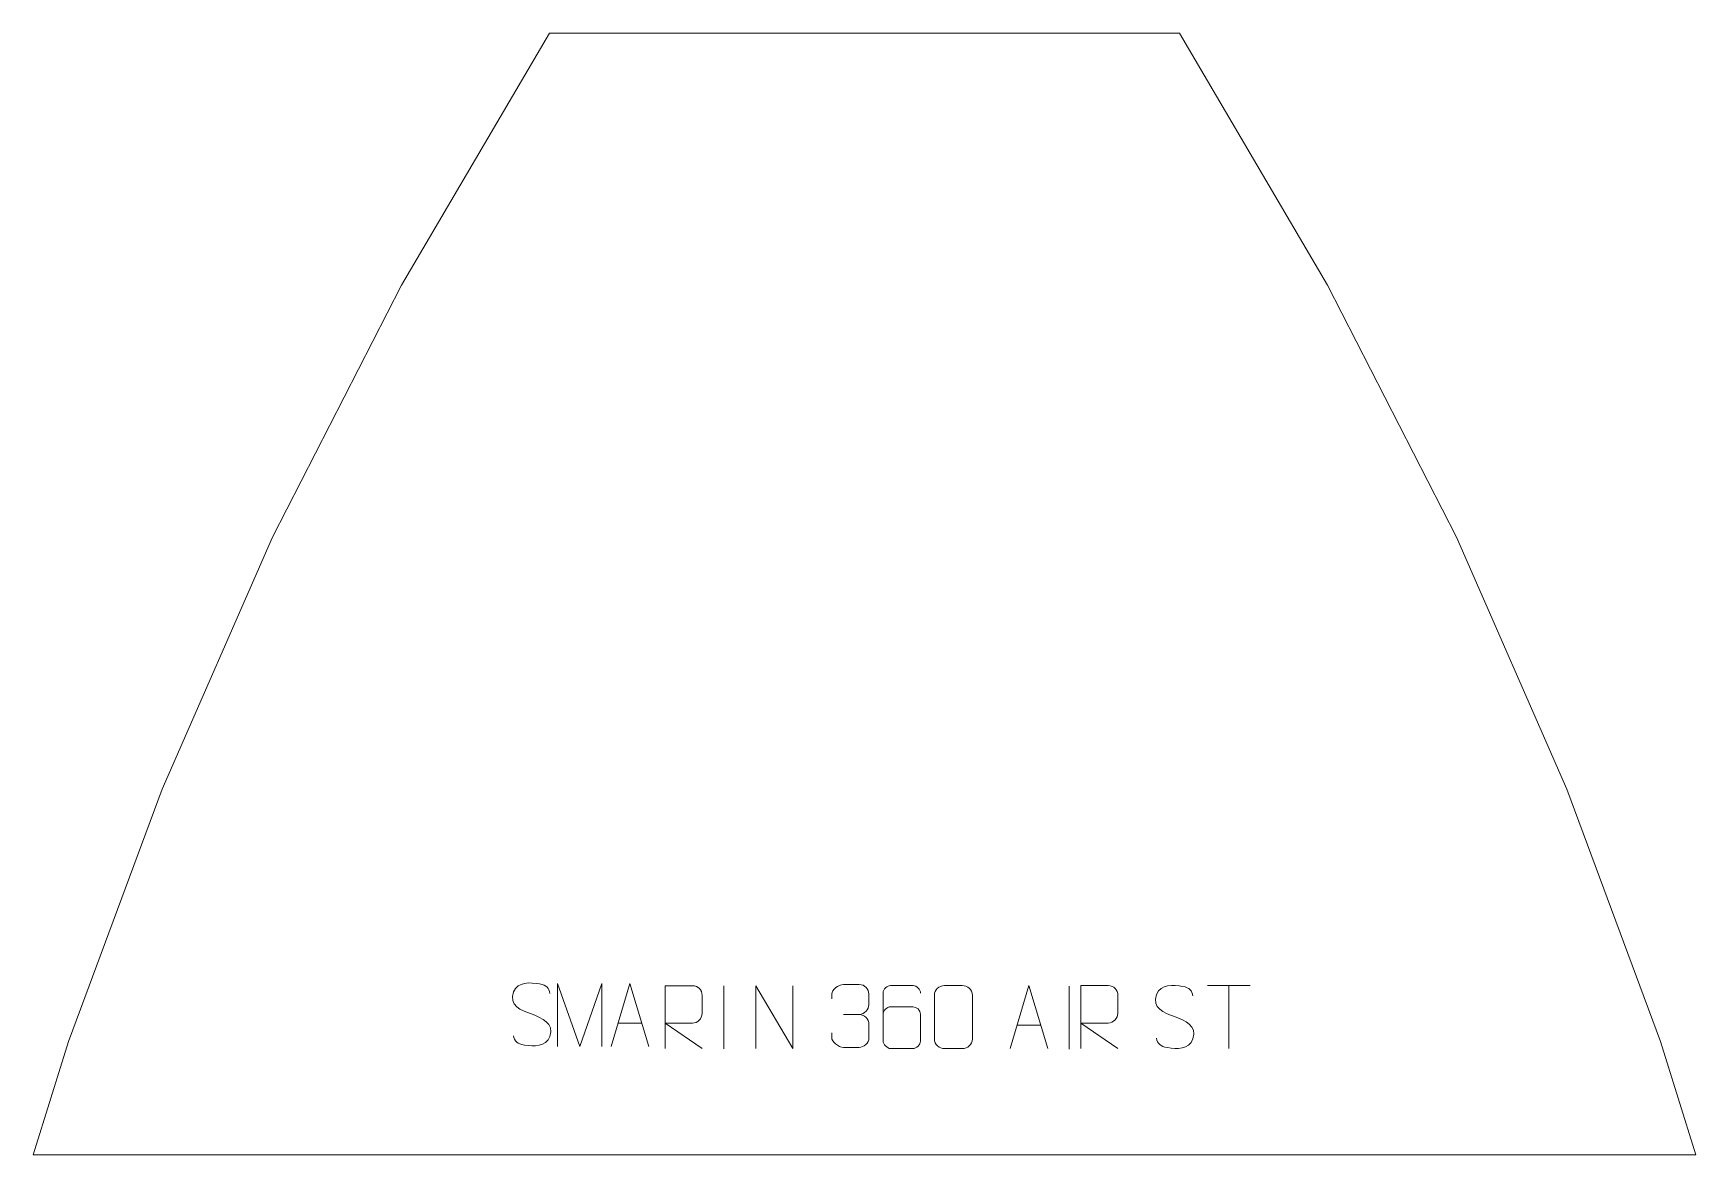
# Model space of a CAD drawing. Header units: millimetres. Extents: x -332 to 327, y 909 to 1354.
import ezdxf

# ---------------------------------------------------------------- set-up
doc = ezdxf.new("R2010")
doc.units = ezdxf.units.MM
doc.header["$MEASUREMENT"] = 0
doc.layers.add('layer 1', color=7, linetype='Continuous')

msp = doc.modelspace()

# ---------------------------------------------------------------- linework, layer by layer
at = {"layer": 'layer 1', "color": 242, "lineweight": 9}
msp.add_open_spline([(-127.4657, 1353.9881), (-127.4657, 1353.9881), (122.5334, 1353.9881), (122.5334, 1353.9881), (122.5334, 1353.9881), (122.5334, 1353.9881), (181.3066, 1253.9879), (181.3066, 1253.9879), (181.3066, 1253.9879), (181.3066, 1253.9879), (232.5122, 1153.9877), (232.5122, 1153.9877), (232.5122, 1153.9877), (232.5122, 1153.9877), (276.2398, 1053.9881), (276.2398, 1053.9881), (276.2398, 1053.9881), (276.2398, 1053.9881), (313.4617, 953.9879), (313.4617, 953.9879), (313.4617, 953.9879), (313.4617, 953.9879), (327.4428, 908.9888), (327.4428, 908.9888), (327.4428, 908.9888), (327.4428, 908.9888), (-332.3777, 908.9888), (-332.3777, 908.9888), (-332.3777, 908.9888), (-332.3777, 908.9888), (-318.3945, 953.9879), (-318.3945, 953.9879), (-318.3945, 953.9879), (-318.3945, 953.9879), (-281.1721, 1053.9881), (-281.1721, 1053.9881), (-281.1721, 1053.9881), (-281.1721, 1053.9881), (-237.4451, 1153.9877), (-237.4451, 1153.9877), (-237.4451, 1153.9877), (-237.4451, 1153.9877), (-186.2415, 1253.9879), (-186.2415, 1253.9879), (-186.2415, 1253.9879), (-186.2415, 1253.9879), (-127.4657, 1353.9881), (-127.4657, 1353.9881)], degree=3, knots=[0, 0, 0, 0, 0.07692308, 0.07692308, 0.07692308, 0.07692308, 0.15384615, 0.15384615, 0.15384615, 0.15384615, 0.23076923, 0.23076923, 0.23076923, 0.23076923, 0.30769231, 0.30769231, 0.30769231, 0.30769231, 0.38461538, 0.38461538, 0.38461538, 0.38461538, 0.46153846, 0.46153846, 0.46153846, 0.46153846, 0.53846154, 0.53846154, 0.53846154, 0.53846154, 0.61538462, 0.61538462, 0.61538462, 0.61538462, 0.69230769, 0.69230769, 0.69230769, 0.69230769, 0.76923077, 0.76923077, 0.76923077, 0.76923077, 0.84615385, 0.84615385, 0.84615385, 0.84615385, 1, 1, 1, 1], dxfattribs=at)
at = {"layer": 'layer 1', "color": 250, "lineweight": 9}
for points, knots in [([(-134.5664, 964.8427), (-138.8147, 966.3131), (-143.7228, 968.1089), (-141.7177, 973.6292), (-141.7177, 973.6292), (-140.2142, 977.7691), (-135.0006, 977.3806), (-131.397, 976.7795), (-131.397, 976.7795), (-128.5364, 976.3023), (-127.6717, 975.0891), (-127.3611, 973.005)], [0, 0, 0, 0, 0.25, 0.25, 0.25, 0.25, 0.5, 0.5, 0.5, 0.5, 1, 1, 1, 1]), ([(-124.3356, 951.9219), (-124.3356, 951.9219), (-124.3356, 976.8798), (-124.3356, 976.8798), (-124.3356, 976.8798), (-124.3356, 976.8798), (-115.4105, 951.9219), (-115.4105, 951.9219), (-115.4105, 951.9219), (-115.4105, 951.9219), (-106.6506, 976.8793), (-106.6506, 976.8793), (-106.6506, 976.8793), (-106.6506, 976.8793), (-106.6506, 951.9219), (-106.6506, 951.9219)], [0, 0, 0, 0, 0.2, 0.2, 0.2, 0.2, 0.4, 0.4, 0.4, 0.4, 0.6, 0.6, 0.6, 0.6, 1, 1, 1, 1]), ([(-102.9636, 951.9241), (-102.9636, 951.9241), (-95.5926, 976.8776), (-95.5926, 976.8776), (-95.5926, 976.8776), (-95.5926, 976.8776), (-88.0227, 951.9241), (-88.0227, 951.9241)], [0, 0, 0, 0, 0.33333333, 0.33333333, 0.33333333, 0.33333333, 1, 1, 1, 1]), ([(-15.4724, 970.8513), (-15.4724, 970.8513), (-15.4724, 972.7085), (-15.4724, 972.7085), (-15.4724, 972.7085), (-15.4867, 974.4504), (-12.8222, 976.5685), (-10.7631, 976.5458), (-10.7631, 976.5458), (-8.699, 976.5458), (-6.635, 976.5458), (-4.5713, 976.5458), (-4.5713, 976.5458), (-2.3768, 976.5546), (-0.7785, 974.7078), (-0.7341, 972.7957), (-0.7341, 972.7957), (-0.7345, 971.3606), (-0.7345, 969.9255), (-0.7341, 968.49), (-0.7341, 968.49), (-0.7827, 966.8365), (-2.3853, 964.6065), (-4.5836, 964.6165), (-4.5836, 964.6165), (-2.3799, 964.6053), (-0.7719, 962.8021), (-0.7179, 960.7426), (-0.7179, 960.7426), (-0.7183, 958.9579), (-0.7183, 957.1732), (-0.7179, 955.3881), (-0.7179, 955.3881), (-0.7078, 953.3267), (-2.7627, 951.5636), (-4.5836, 951.5717), (-4.5836, 951.5717), (-6.6489, 951.572), (-8.7141, 951.572), (-10.7797, 951.5717), (-10.7797, 951.5717), (-12.9483, 951.5832), (-15.4793, 953.9834), (-15.4979, 955.4452), (-15.4979, 955.4452), (-15.4979, 955.4452), (-15.4979, 957.3538), (-15.4979, 957.3538)], [0, 0, 0, 0, 0.07692308, 0.07692308, 0.07692308, 0.07692308, 0.15384615, 0.15384615, 0.15384615, 0.15384615, 0.23076923, 0.23076923, 0.23076923, 0.23076923, 0.30769231, 0.30769231, 0.30769231, 0.30769231, 0.38461538, 0.38461538, 0.38461538, 0.38461538, 0.46153846, 0.46153846, 0.46153846, 0.46153846, 0.53846154, 0.53846154, 0.53846154, 0.53846154, 0.61538462, 0.61538462, 0.61538462, 0.61538462, 0.69230769, 0.69230769, 0.69230769, 0.69230769, 0.76923077, 0.76923077, 0.76923077, 0.76923077, 0.84615385, 0.84615385, 0.84615385, 0.84615385, 1, 1, 1, 1]), ([(120.6292, 963.8342), (116.3809, 965.3046), (111.4728, 967.1004), (113.4779, 972.6207), (113.4779, 972.6207), (114.9814, 976.7606), (120.195, 976.3721), (123.7986, 975.771), (123.7986, 975.771), (126.6592, 975.2938), (127.5239, 974.0806), (127.8345, 971.9965)], [0, 0, 0, 0, 0.25, 0.25, 0.25, 0.25, 0.5, 0.5, 0.5, 0.5, 1, 1, 1, 1]), ([(-81.581, 951.0814), (-81.581, 951.0814), (-81.581, 976.0349), (-81.581, 976.0349), (-81.581, 976.0349), (-77.9862, 976.0349), (-74.3907, 976.0349), (-70.7955, 976.0349), (-70.7955, 976.0349), (-68.4702, 975.9972), (-66.9129, 974.5072), (-66.917, 972.1408), (-66.917, 972.1408), (-66.9174, 970.1053), (-66.9174, 967.0459), (-66.917, 965.0099), (-66.917, 965.0099), (-66.9235, 963.1344), (-68.7358, 961.1926), (-70.7453, 961.1735), (-70.7453, 961.1735), (-70.7453, 961.1735), (-81.581, 961.1735), (-81.581, 961.1735), (-81.581, 961.1735), (-81.581, 961.1735), (-66.9263, 951.0814), (-66.9263, 951.0814)], [0, 0, 0, 0, 0.125, 0.125, 0.125, 0.125, 0.25, 0.25, 0.25, 0.25, 0.375, 0.375, 0.375, 0.375, 0.5, 0.5, 0.5, 0.5, 0.625, 0.625, 0.625, 0.625, 0.75, 0.75, 0.75, 0.75, 1, 1, 1, 1]), ([(-45.5763, 951.0814), (-45.5763, 951.0814), (-45.5763, 976.0349), (-45.5763, 976.0349), (-45.5763, 976.0349), (-45.5763, 976.0349), (-30.9215, 951.0814), (-30.9215, 951.0814), (-30.9215, 951.0814), (-30.9215, 951.0814), (-30.9215, 976.0349), (-30.9215, 976.0349)], [0, 0, 0, 0, 0.25, 0.25, 0.25, 0.25, 0.5, 0.5, 0.5, 0.5, 1, 1, 1, 1]), ([(19.7654, 973.1468), (19.7413, 974.4863), (18.3851, 976.1395), (16.8132, 976.1052), (16.8132, 976.1052), (13.8284, 976.1049), (10.8432, 976.1049), (7.8578, 976.1052), (7.8578, 976.1052), (6.6387, 976.1201), (4.9105, 974.6825), (4.9055, 973.1468), (4.9055, 973.1468), (4.9058, 966.7863), (4.9058, 960.4255), (4.9055, 954.0648), (4.9055, 954.0648), (4.9102, 952.9019), (6.6387, 951.1308), (7.8578, 951.1064), (7.8578, 951.1064), (10.8432, 951.1067), (13.8284, 951.1067), (16.8132, 951.1064), (16.8132, 951.1064), (18.0913, 951.1502), (19.761, 952.7647), (19.7654, 954.0648), (19.7654, 954.0648), (19.7654, 957.6481), (19.7654, 961.2312), (19.7654, 964.8139), (19.7654, 964.8139), (19.7269, 966.2921), (18.1442, 967.725), (16.8132, 967.723), (16.8132, 967.723), (13.8284, 967.7233), (10.8432, 967.7233), (7.8578, 967.723), (7.8578, 967.723), (6.5283, 967.728), (4.8853, 966.2207), (4.927, 964.7922)], [0, 0, 0, 0, 0.08333333, 0.08333333, 0.08333333, 0.08333333, 0.16666667, 0.16666667, 0.16666667, 0.16666667, 0.25, 0.25, 0.25, 0.25, 0.33333333, 0.33333333, 0.33333333, 0.33333333, 0.41666667, 0.41666667, 0.41666667, 0.41666667, 0.5, 0.5, 0.5, 0.5, 0.58333333, 0.58333333, 0.58333333, 0.58333333, 0.66666667, 0.66666667, 0.66666667, 0.66666667, 0.75, 0.75, 0.75, 0.75, 0.83333333, 0.83333333, 0.83333333, 0.83333333, 1, 1, 1, 1]), ([(29.2406, 976.1054), (31.6067, 976.1054), (33.9732, 976.1054), (36.3397, 976.1054), (36.3397, 976.1054), (38.3202, 976.141), (40.3462, 974.6467), (40.3733, 972.2046), (40.3733, 972.2046), (40.3729, 966.4472), (40.3729, 960.6894), (40.3733, 954.9312), (40.3733, 954.9312), (40.2312, 952.6036), (38.5248, 951.1213), (36.3397, 951.1105), (36.3397, 951.1105), (33.9673, 951.1109), (31.5949, 951.1109), (29.2229, 951.1105), (29.2229, 951.1105), (27.2644, 951.0049), (25.258, 952.8928), (25.2694, 954.9138), (25.2694, 954.9138), (25.2698, 960.6944), (25.2698, 966.4747), (25.2694, 972.2545), (25.2694, 972.2545), (25.2737, 974.3965), (27.0508, 976.119), (29.2406, 976.1054)], [0, 0, 0, 0, 0.11111111, 0.11111111, 0.11111111, 0.11111111, 0.22222222, 0.22222222, 0.22222222, 0.22222222, 0.33333333, 0.33333333, 0.33333333, 0.33333333, 0.44444444, 0.44444444, 0.44444444, 0.44444444, 0.55555556, 0.55555556, 0.55555556, 0.55555556, 0.66666667, 0.66666667, 0.66666667, 0.66666667, 0.77777778, 0.77777778, 0.77777778, 0.77777778, 1, 1, 1, 1]), ([(55.3508, 951.1294), (55.3508, 951.1294), (62.7218, 976.0829), (62.7218, 976.0829), (62.7218, 976.0829), (62.7218, 976.0829), (70.2917, 951.1294), (70.2917, 951.1294)], [0, 0, 0, 0, 0.33333333, 0.33333333, 0.33333333, 0.33333333, 1, 1, 1, 1]), ([(83.4295, 951.1294), (83.4295, 951.1294), (83.4295, 976.0829), (83.4295, 976.0829), (83.4295, 976.0829), (87.0243, 976.0829), (90.6198, 976.0829), (94.215, 976.0829), (94.215, 976.0829), (96.5403, 976.0452), (98.0976, 974.5552), (98.0935, 972.1888), (98.0935, 972.1888), (98.0931, 970.1533), (98.0931, 967.0939), (98.0935, 965.0579), (98.0935, 965.0579), (98.087, 963.1824), (96.2747, 961.2406), (94.2652, 961.2215), (94.2652, 961.2215), (94.2652, 961.2215), (83.4295, 961.2215), (83.4295, 961.2215), (83.4295, 961.2215), (83.4295, 961.2215), (98.0842, 951.1294), (98.0842, 951.1294)], [0, 0, 0, 0, 0.125, 0.125, 0.125, 0.125, 0.25, 0.25, 0.25, 0.25, 0.375, 0.375, 0.375, 0.375, 0.5, 0.5, 0.5, 0.5, 0.625, 0.625, 0.625, 0.625, 0.75, 0.75, 0.75, 0.75, 1, 1, 1, 1]), ([(-134.5664, 964.8426), (-130.5478, 963.1959), (-125.5183, 961.3076), (-127.3523, 955.9473), (-127.3523, 955.9473), (-128.8121, 951.6809), (-133.7229, 951.9376), (-137.449, 952.4923), (-137.449, 952.4923), (-140.199, 952.9021), (-141.4199, 954.1156), (-141.7979, 956.2278)], [0, 0, 0, 0, 0.25, 0.25, 0.25, 0.25, 0.5, 0.5, 0.5, 0.5, 1, 1, 1, 1]), ([(120.6292, 963.8341), (124.6478, 962.1874), (129.6773, 960.2991), (127.8433, 954.9388), (127.8433, 954.9388), (126.3835, 950.6724), (121.4727, 950.9291), (117.7466, 951.4838), (117.7466, 951.4838), (114.9966, 951.8936), (113.7757, 953.1071), (113.3977, 955.2193)], [0, 0, 0, 0, 0.25, 0.25, 0.25, 0.25, 0.5, 0.5, 0.5, 0.5, 1, 1, 1, 1])]:
    msp.add_open_spline(points, degree=3, knots=knots, dxfattribs=at)
for points in [[(-58.2489, 976.0452), (-58.2489, 976.0452), (-58.2489, 951.0711), (-58.2489, 951.0711)], [(78.8212, 975.8286), (78.8212, 975.8286), (78.8212, 950.8545), (78.8212, 950.8545)], [(133.621, 976.1142), (133.621, 976.1142), (150.6082, 976.1142), (150.6082, 976.1142)], [(142.1148, 951.1842), (142.1148, 951.1842), (142.1148, 976.1377), (142.1148, 976.1377)], [(-10.7627, 964.6061), (-10.7627, 964.6061), (-4.5663, 964.6061), (-4.5663, 964.6061)], [(-100.241, 961.1735), (-100.241, 961.1735), (-90.7453, 961.1735), (-90.7453, 961.1735)], [(58.0734, 960.3788), (58.0734, 960.3788), (67.5691, 960.3788), (67.5691, 960.3788)]]:
    msp.add_open_spline(points, degree=3, dxfattribs=at)

doc.saveas('drawing.dxf')
